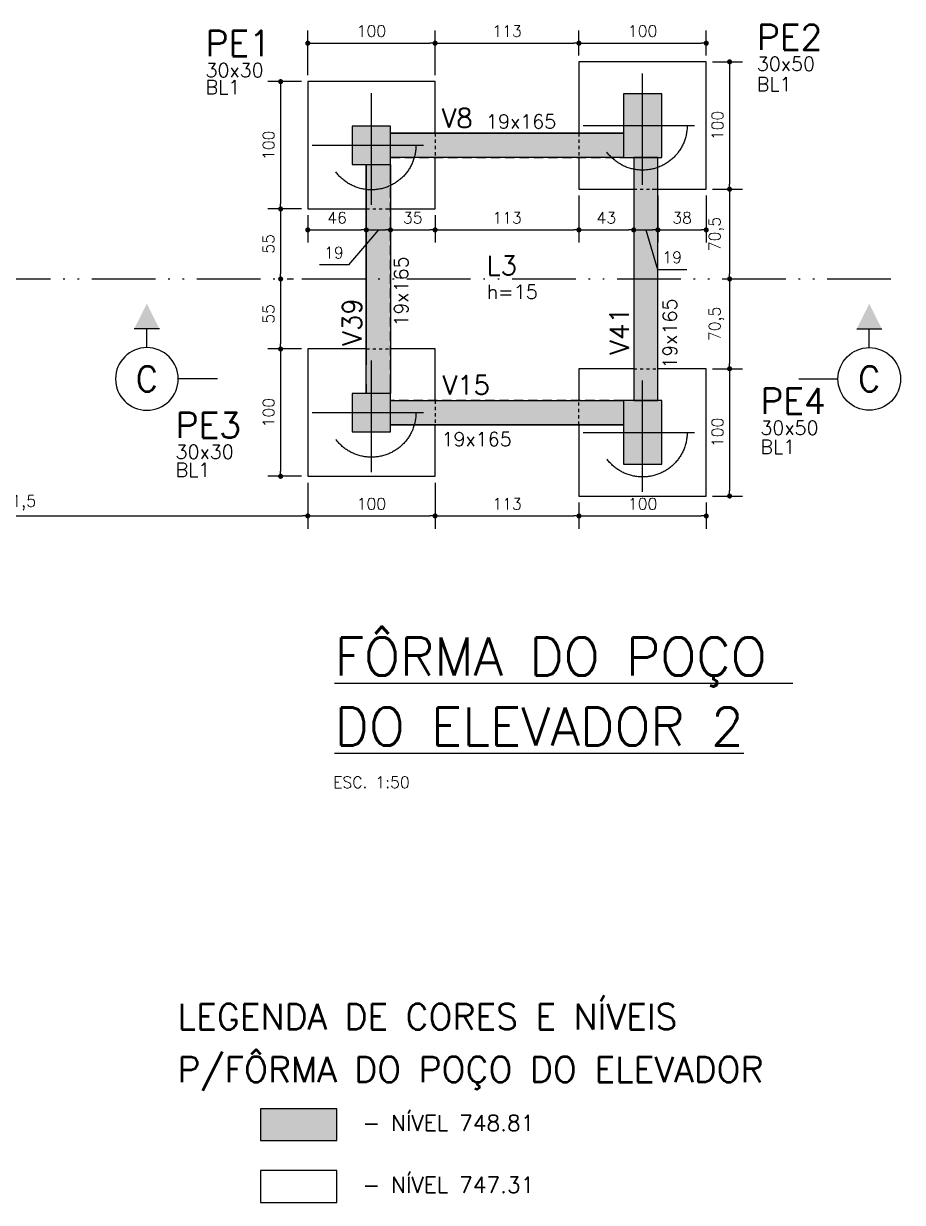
# Model space of a CAD drawing. Extents: x -15987 to 10953, y -16747 to -1189.
# Drawn here: x 6766 to 7456, y -16314 to -15389 of the extents above; entities that cross this region are included whole.
import ezdxf
from ezdxf.enums import TextEntityAlignment as Align

# ---------------------------------------------------------------- set-up
doc = ezdxf.new("R2010")
doc.units = 0
doc.header["$LTSCALE"] = 25
for name, pattern in [('ESTILO_TQS_0001', [0.45, 0.3, -0.15]), ('ESTILO_TQS_0002', [0.4, 0.1, -0.3]), ('ESTILO_TQS_0004', [3.3, 2, -0.4, 0.05, -0.4, 0.05, -0.4]), ('ESTILO_TQS_0005', [0.2, 0.1, -0.1])]:
    doc.linetypes.add(name, pattern=pattern)
for name, color, linetype in [('228', 7, 'Continuous'), ('BLOCO', 3, 'Continuous'), ('COTA', 1, 'Continuous'), ('EIXOS', 1, 'ESTILO_TQS_0004'), ('ESTACA', 1, 'ESTILO_TQS_0002'), ('H2', 252, 'Continuous'), ('H3', 253, 'Continuous'), ('L-D', 2, 'Continuous'), ('L-N', 4, 'Continuous'), ('Linha_media', 4, 'Continuous'), ('P-D', 2, 'Continuous'), ('P-M', 5, 'Continuous'), ('P-S', 5, 'Continuous'), ('PENA_6', 6, 'Continuous'), ('PIL-N', 4, 'Continuous'), ('T2', 3, 'Continuous'), ('T3', 4, 'Continuous'), ('T4', 6, 'Continuous'), ('TEXTO', 3, 'Continuous'), ('VIG-D', 2, 'Continuous'), ('VIG-N', 4, 'Continuous'), ('VIGA', 3, 'Continuous'), ('VIGAT', 3, 'ESTILO_TQS_0002')]:
    doc.layers.add(name, color=color, linetype=linetype)
doc.styles.add('COTA', font='romans.shx')
doc.styles.add('ROMANS', font='ROMANS')
doc.styles.get("Standard").update_dxf_attribs({"font": 'romans.shx'})
doc.styles.add('Texto1', font='romans.shx', dxfattribs={"height": 9})
doc.styles.add('Texto2', font='romans.shx', dxfattribs={"height": 12.5})
doc.styles.add('Texto3', font='romans.shx', dxfattribs={"height": 20})
doc.styles.add('Texto4', font='romans.shx', dxfattribs={"height": 30})
doc.dimstyles.new('forma', dxfattribs={"dimscale": 5, "dimtxt": 1.8, "dimasz": 0.8, "dimexe": 2, "dimexo": 1, "dimgap": 1, "dimtad": 1, "dimdec": 1, "dimzin": 9, "dimtxsty": 'COTA', "dimblk1": 'DOT', "dimblk2": 'DOT', "dimsah": 1, "dimcen": 0, "dimdle": 1, "dimclrd": 256, "dimclre": 256, "dimclrt": 2, "dimadec": 0, "dimazin": 0, "dimtfac": 1, "dimtdec": 0, "dimtmove": 0, "dimatfit": 3, "dimfxl": 1, "dimtolj": 1, "dimtzin": 0, "dimarcsym": 0})

# ---------------------------------------------------------------- blocks, each defined once
blk = doc.blocks.new('_EST70')
at = {"layer": 'ESTACA', "linetype": 'ESTILO_TQS_0002'}
for p, q in [((0, -1.333), (0, 1.333)), ((-1.333, 0), (1.333, 0))]:
    blk.add_line(p, q, dxfattribs=at)
blk.add_circle((0, 0), 1, dxfattribs=at)
blk = doc.blocks.new('seção_dir')
at = {"layer": 'Linha_media'}
for p, q in [((-1, 4), (1, 4)), ((0, 2.5), (0, 4)), ((-5.625, 0), (-2.5, 0))]:
    blk.add_line(p, q, dxfattribs=at)
blk.add_circle((0, 0), 2.5, dxfattribs=at)
blk.add_solid([(-1, 4), (0, 6), (1, 4)], dxfattribs=at)
blk = doc.blocks.new('atrib_seção')
at = {"layer": 'Linha_media', "style": 'ROMANS'}
blk.add_attdef('X', text='', height=2, dxfattribs=at).set_placement((0, 0), align=Align.MIDDLE)
blk = doc.blocks.new('_Dot')
at = {"color": 0, "linetype": 'ByBlock', "lineweight": -2}
blk.add_line((-0.5, 0), (-1, 0), dxfattribs=at)
at = {"color": 0, "linetype": 'ByBlock', "const_width": 0.5}
blk.add_lwpolyline([(-0.25, 0, 1), (0.25, 0, 1)], format="xyb", close=True, dxfattribs=at)
blk = doc.blocks.new('*D404')
at = {"layer": 'COTA', "lineweight": -2, "transparency": 16777216}
for p, q in [((6983.73, -15434.1), (6957.45, -15434.1)), ((6967.45, -15438.1), (6967.45, -15530.1)), ((6983.73, -15534.1), (6957.45, -15534.1))]:
    blk.add_line(p, q, dxfattribs=at)
at = {"layer": 'Defpoints', "color": 0, "transparency": 16777216}
for p in [(6988.73, -15434.1), (6967.45, -15534.1), (6988.73, -15534.1)]:
    blk.add_point(p, dxfattribs=at)
at = {"layer": 'COTA', "lineweight": -2, "transparency": 16777216, "xscale": 4, "yscale": 4, "zscale": 4}
for p, rotation in [((6967.45, -15434.1), 90), ((6967.45, -15534.1), 270)]:
    blk.add_blockref('_Dot', p, dxfattribs=dict(at, rotation=rotation))
at = {"layer": 'COTA', "color": 2, "transparency": 16777216, "insert": (6957.95, -15484.1), "char_height": 9, "attachment_point": 5, "rotation": 90, "style": 'COTA'}
blk.add_mtext('\\A1;100 ', dxfattribs=at)
blk = doc.blocks.new('*D405')
at = {"layer": 'COTA', "lineweight": -2, "transparency": 16777216}
for p, q in [((6983.73, -15534.1), (6957.45, -15534.1)), ((6967.45, -15538.1), (6967.45, -15585.1)), ((6972.45, -15589.1), (6977.45, -15589.1))]:
    blk.add_line(p, q, dxfattribs=at)
at = {"layer": 'Defpoints', "color": 0, "transparency": 16777216}
for p in [(6988.73, -15534.1), (6967.45, -15589.1), (6967.45, -15589.1)]:
    blk.add_point(p, dxfattribs=at)
at = {"layer": 'COTA', "lineweight": -2, "transparency": 16777216, "xscale": 4, "yscale": 4, "zscale": 4}
for p, rotation in [((6967.45, -15534.1), 90), ((6967.45, -15589.1), 270)]:
    blk.add_blockref('_Dot', p, dxfattribs=dict(at, rotation=rotation))
at = {"layer": 'COTA', "color": 2, "transparency": 16777216, "insert": (6957.95, -15561.6), "char_height": 9, "attachment_point": 5, "rotation": 90, "style": 'COTA'}
blk.add_mtext('\\A1;55 ', dxfattribs=at)
blk = doc.blocks.new('*D406')
at = {"layer": 'COTA', "lineweight": -2, "transparency": 16777216}
for p, q in [((6972.45, -15589.1), (6977.45, -15589.1)), ((6967.45, -15593.1), (6967.45, -15640.1)), ((6983.73, -15644.1), (6957.45, -15644.1))]:
    blk.add_line(p, q, dxfattribs=at)
at = {"layer": 'Defpoints', "color": 0, "transparency": 16777216}
for p in [(6967.45, -15589.1), (6967.45, -15644.1), (6988.73, -15644.1)]:
    blk.add_point(p, dxfattribs=at)
at = {"layer": 'COTA', "lineweight": -2, "transparency": 16777216, "xscale": 4, "yscale": 4, "zscale": 4}
for p, rotation in [((6967.45, -15589.1), 90), ((6967.45, -15644.1), 270)]:
    blk.add_blockref('_Dot', p, dxfattribs=dict(at, rotation=rotation))
at = {"layer": 'COTA', "color": 2, "transparency": 16777216, "insert": (6957.95, -15616.6), "char_height": 9, "attachment_point": 5, "rotation": 90, "style": 'COTA'}
blk.add_mtext('\\A1;55 ', dxfattribs=at)
blk = doc.blocks.new('*D407')
at = {"layer": 'COTA', "lineweight": -2, "transparency": 16777216}
for p, q in [((6983.73, -15644.1), (6957.45, -15644.1)), ((6967.45, -15648.1), (6967.45, -15740.1)), ((6983.73, -15744.1), (6957.45, -15744.1))]:
    blk.add_line(p, q, dxfattribs=at)
at = {"layer": 'Defpoints', "color": 0, "transparency": 16777216}
for p in [(6988.73, -15644.1), (6967.45, -15744.1), (6988.73, -15744.1)]:
    blk.add_point(p, dxfattribs=at)
at = {"layer": 'COTA', "lineweight": -2, "transparency": 16777216, "xscale": 4, "yscale": 4, "zscale": 4}
for p, rotation in [((6967.45, -15644.1), 90), ((6967.45, -15744.1), 270)]:
    blk.add_blockref('_Dot', p, dxfattribs=dict(at, rotation=rotation))
at = {"layer": 'COTA', "color": 2, "transparency": 16777216, "insert": (6957.95, -15694.1), "char_height": 9, "attachment_point": 5, "rotation": 90, "style": 'COTA'}
blk.add_mtext('\\A1;100 ', dxfattribs=at)
blk = doc.blocks.new('*D426')
at = {"layer": 'COTA', "lineweight": -2, "transparency": 16777216}
for p, q in [((6988.73, -15429.1), (6988.73, -15393.93)), ((7088.73, -15429.1), (7088.73, -15393.93)), ((6992.73, -15403.93), (7084.73, -15403.93))]:
    blk.add_line(p, q, dxfattribs=at)
at = {"layer": 'Defpoints', "color": 0, "transparency": 16777216}
for p in [(7088.73, -15403.93), (6988.73, -15434.1), (7088.73, -15434.1)]:
    blk.add_point(p, dxfattribs=at)
at = {"layer": 'COTA', "lineweight": -2, "transparency": 16777216, "xscale": 4, "yscale": 4, "zscale": 4, "rotation": 180}
blk.add_blockref('_Dot', (6988.73, -15403.93), dxfattribs=at)
at = {"layer": 'COTA', "lineweight": -2, "transparency": 16777216, "xscale": 4, "yscale": 4, "zscale": 4}
blk.add_blockref('_Dot', (7088.73, -15403.93), dxfattribs=at)
at = {"layer": 'COTA', "color": 2, "transparency": 16777216, "insert": (7038.73, -15394.43), "char_height": 9, "attachment_point": 5, "style": 'COTA'}
blk.add_mtext('\\A1;100 ', dxfattribs=at)
blk = doc.blocks.new('*D427')
at = {"layer": 'COTA', "lineweight": -2, "transparency": 16777216}
for p, q in [((7088.73, -15429.1), (7088.73, -15393.93)), ((7201.73, -15413.6), (7201.73, -15393.93)), ((7092.73, -15403.93), (7197.73, -15403.93))]:
    blk.add_line(p, q, dxfattribs=at)
at = {"layer": 'Defpoints', "color": 0, "transparency": 16777216}
for p in [(7201.73, -15403.93), (7201.73, -15418.6), (7088.73, -15434.1)]:
    blk.add_point(p, dxfattribs=at)
at = {"layer": 'COTA', "lineweight": -2, "transparency": 16777216, "xscale": 4, "yscale": 4, "zscale": 4, "rotation": 180}
blk.add_blockref('_Dot', (7088.73, -15403.93), dxfattribs=at)
at = {"layer": 'COTA', "lineweight": -2, "transparency": 16777216, "xscale": 4, "yscale": 4, "zscale": 4}
blk.add_blockref('_Dot', (7201.73, -15403.93), dxfattribs=at)
at = {"layer": 'COTA', "color": 2, "transparency": 16777216, "insert": (7145.23, -15394.43), "char_height": 9, "attachment_point": 5, "style": 'COTA'}
blk.add_mtext('\\A1;113 ', dxfattribs=at)
blk = doc.blocks.new('*D428')
at = {"layer": 'COTA', "lineweight": -2, "transparency": 16777216}
for p, q in [((7201.73, -15413.6), (7201.73, -15393.93)), ((7301.73, -15413.6), (7301.73, -15393.93)), ((7205.73, -15403.93), (7297.73, -15403.93))]:
    blk.add_line(p, q, dxfattribs=at)
at = {"layer": 'Defpoints', "color": 0, "transparency": 16777216}
for p in [(7301.73, -15403.93), (7201.73, -15418.6), (7301.73, -15418.6)]:
    blk.add_point(p, dxfattribs=at)
at = {"layer": 'COTA', "lineweight": -2, "transparency": 16777216, "xscale": 4, "yscale": 4, "zscale": 4, "rotation": 180}
blk.add_blockref('_Dot', (7201.73, -15403.93), dxfattribs=at)
at = {"layer": 'COTA', "lineweight": -2, "transparency": 16777216, "xscale": 4, "yscale": 4, "zscale": 4}
blk.add_blockref('_Dot', (7301.73, -15403.93), dxfattribs=at)
at = {"layer": 'COTA', "color": 2, "transparency": 16777216, "insert": (7251.73, -15394.43), "char_height": 9, "attachment_point": 5, "style": 'COTA'}
blk.add_mtext('\\A1;100 ', dxfattribs=at)
blk = doc.blocks.new('*D429')
at = {"layer": 'COTA', "lineweight": -2, "transparency": 16777216}
for p, q in [((7306.73, -15418.6), (7330.05, -15418.6)), ((7320.05, -15422.6), (7320.05, -15514.6)), ((7306.73, -15518.6), (7330.05, -15518.6))]:
    blk.add_line(p, q, dxfattribs=at)
at = {"layer": 'Defpoints', "color": 0, "transparency": 16777216}
for p in [(7301.73, -15418.6), (7301.73, -15518.6), (7320.05, -15518.6)]:
    blk.add_point(p, dxfattribs=at)
at = {"layer": 'COTA', "lineweight": -2, "transparency": 16777216, "xscale": 4, "yscale": 4, "zscale": 4}
for p, rotation in [((7320.05, -15418.6), 90), ((7320.05, -15518.6), 270)]:
    blk.add_blockref('_Dot', p, dxfattribs=dict(at, rotation=rotation))
at = {"layer": 'COTA', "color": 2, "transparency": 16777216, "insert": (7310.55, -15468.6), "char_height": 9, "attachment_point": 5, "rotation": 90, "style": 'COTA'}
blk.add_mtext('\\A1;100 ', dxfattribs=at)
blk = doc.blocks.new('*D430')
at = {"layer": 'COTA', "lineweight": -2, "transparency": 16777216}
for p, q in [((7306.73, -15518.6), (7330.05, -15518.6)), ((7320.05, -15522.6), (7320.05, -15585.1)), ((7325.05, -15589.1), (7330.05, -15589.1))]:
    blk.add_line(p, q, dxfattribs=at)
at = {"layer": 'Defpoints', "color": 0, "transparency": 16777216}
for p in [(7301.73, -15518.6), (7320.05, -15589.1), (7320.05, -15589.1)]:
    blk.add_point(p, dxfattribs=at)
at = {"layer": 'COTA', "lineweight": -2, "transparency": 16777216, "xscale": 4, "yscale": 4, "zscale": 4}
for p, rotation in [((7320.05, -15518.6), 90), ((7320.05, -15589.1), 270)]:
    blk.add_blockref('_Dot', p, dxfattribs=dict(at, rotation=rotation))
at = {"layer": 'COTA', "color": 2, "transparency": 16777216, "insert": (7309.69, -15553.85), "char_height": 9, "attachment_point": 5, "rotation": 90, "style": 'COTA'}
blk.add_mtext('\\A1;70,5 ', dxfattribs=at)
blk = doc.blocks.new('*D431')
at = {"layer": 'COTA', "lineweight": -2, "transparency": 16777216}
for p, q in [((7325.05, -15589.1), (7330.05, -15589.1)), ((7320.05, -15593.1), (7320.05, -15655.6)), ((7306.73, -15659.6), (7330.05, -15659.6))]:
    blk.add_line(p, q, dxfattribs=at)
at = {"layer": 'Defpoints', "color": 0, "transparency": 16777216}
for p in [(7320.05, -15589.1), (7301.73, -15659.6), (7320.05, -15659.6)]:
    blk.add_point(p, dxfattribs=at)
at = {"layer": 'COTA', "lineweight": -2, "transparency": 16777216, "xscale": 4, "yscale": 4, "zscale": 4}
for p, rotation in [((7320.05, -15589.1), 90), ((7320.05, -15659.6), 270)]:
    blk.add_blockref('_Dot', p, dxfattribs=dict(at, rotation=rotation))
at = {"layer": 'COTA', "color": 2, "transparency": 16777216, "insert": (7309.69, -15624.35), "char_height": 9, "attachment_point": 5, "rotation": 90, "style": 'COTA'}
blk.add_mtext('\\A1;70,5 ', dxfattribs=at)
blk = doc.blocks.new('*D432')
at = {"layer": 'COTA', "lineweight": -2, "transparency": 16777216}
for p, q in [((7306.73, -15659.6), (7330.05, -15659.6)), ((7320.05, -15663.6), (7320.05, -15755.6)), ((7306.73, -15759.6), (7330.05, -15759.6))]:
    blk.add_line(p, q, dxfattribs=at)
at = {"layer": 'Defpoints', "color": 0, "transparency": 16777216}
for p in [(7301.73, -15659.6), (7301.73, -15759.6), (7320.05, -15759.6)]:
    blk.add_point(p, dxfattribs=at)
at = {"layer": 'COTA', "lineweight": -2, "transparency": 16777216, "xscale": 4, "yscale": 4, "zscale": 4}
for p, rotation in [((7320.05, -15659.6), 90), ((7320.05, -15759.6), 270)]:
    blk.add_blockref('_Dot', p, dxfattribs=dict(at, rotation=rotation))
at = {"layer": 'COTA', "color": 2, "transparency": 16777216, "insert": (7310.55, -15709.6), "char_height": 9, "attachment_point": 5, "rotation": 90, "style": 'COTA'}
blk.add_mtext('\\A1;100 ', dxfattribs=at)
blk = doc.blocks.new('*D433')
at = {"layer": 'COTA', "lineweight": -2, "transparency": 16777216}
for p, q in [((6988.73, -15539.1), (6988.73, -15560.57)), ((7034.73, -15539.1), (7034.73, -15560.57)), ((6992.73, -15550.57), (7030.73, -15550.57))]:
    blk.add_line(p, q, dxfattribs=at)
at = {"layer": 'Defpoints', "color": 0, "transparency": 16777216}
for p in [(6988.73, -15534.1), (7034.73, -15534.1), (7034.73, -15550.57)]:
    blk.add_point(p, dxfattribs=at)
at = {"layer": 'COTA', "lineweight": -2, "transparency": 16777216, "xscale": 4, "yscale": 4, "zscale": 4, "rotation": 180}
blk.add_blockref('_Dot', (6988.73, -15550.57), dxfattribs=at)
at = {"layer": 'COTA', "lineweight": -2, "transparency": 16777216, "xscale": 4, "yscale": 4, "zscale": 4}
blk.add_blockref('_Dot', (7034.73, -15550.57), dxfattribs=at)
at = {"layer": 'COTA', "color": 2, "transparency": 16777216, "insert": (7011.73, -15541.07), "char_height": 9, "attachment_point": 5, "style": 'COTA'}
blk.add_mtext('\\A1;46 ', dxfattribs=at)
blk = doc.blocks.new('*D434')
at = {"layer": 'COTA', "lineweight": -2, "transparency": 16777216}
for p, q in [((7034.73, -15539.1), (7034.73, -15560.57)), ((7053.73, -15539.1), (7053.73, -15560.57)), ((7044.23, -15550.57), (7020.74, -15577.93)), ((7038.73, -15550.57), (7049.73, -15550.57)), ((7020.74, -15577.93), (6997.88, -15577.93))]:
    blk.add_line(p, q, dxfattribs=at)
at = {"layer": 'Defpoints', "color": 0, "transparency": 16777216}
for p in [(7034.73, -15534.1), (7053.73, -15534.1), (7053.73, -15550.57)]:
    blk.add_point(p, dxfattribs=at)
at = {"layer": 'COTA', "lineweight": -2, "transparency": 16777216, "xscale": 4, "yscale": 4, "zscale": 4, "rotation": 180}
blk.add_blockref('_Dot', (7034.73, -15550.57), dxfattribs=at)
at = {"layer": 'COTA', "lineweight": -2, "transparency": 16777216, "xscale": 4, "yscale": 4, "zscale": 4}
blk.add_blockref('_Dot', (7053.73, -15550.57), dxfattribs=at)
at = {"layer": 'COTA', "color": 2, "transparency": 16777216, "insert": (7009.31, -15568.43), "char_height": 9, "attachment_point": 5, "style": 'COTA'}
blk.add_mtext('\\A1;19 ', dxfattribs=at)
blk = doc.blocks.new('*D435')
at = {"layer": 'COTA', "lineweight": -2, "transparency": 16777216}
for p, q in [((7053.73, -15539.1), (7053.73, -15560.57)), ((7088.73, -15539.1), (7088.73, -15560.57)), ((7057.73, -15550.57), (7084.73, -15550.57))]:
    blk.add_line(p, q, dxfattribs=at)
at = {"layer": 'Defpoints', "color": 0, "transparency": 16777216}
for p in [(7053.73, -15534.1), (7088.73, -15534.1), (7088.73, -15550.57)]:
    blk.add_point(p, dxfattribs=at)
at = {"layer": 'COTA', "lineweight": -2, "transparency": 16777216, "xscale": 4, "yscale": 4, "zscale": 4, "rotation": 180}
blk.add_blockref('_Dot', (7053.73, -15550.57), dxfattribs=at)
at = {"layer": 'COTA', "lineweight": -2, "transparency": 16777216, "xscale": 4, "yscale": 4, "zscale": 4}
blk.add_blockref('_Dot', (7088.73, -15550.57), dxfattribs=at)
at = {"layer": 'COTA', "color": 2, "transparency": 16777216, "insert": (7071.23, -15541.07), "char_height": 9, "attachment_point": 5, "style": 'COTA'}
blk.add_mtext('\\A1;35 ', dxfattribs=at)
blk = doc.blocks.new('*D436')
at = {"layer": 'COTA', "lineweight": -2, "transparency": 16777216}
for p, q in [((7201.73, -15523.6), (7201.73, -15560.57)), ((7088.73, -15539.1), (7088.73, -15560.57)), ((7092.73, -15550.57), (7197.73, -15550.57))]:
    blk.add_line(p, q, dxfattribs=at)
at = {"layer": 'Defpoints', "color": 0, "transparency": 16777216}
for p in [(7201.73, -15518.6), (7088.73, -15534.1), (7201.73, -15550.57)]:
    blk.add_point(p, dxfattribs=at)
at = {"layer": 'COTA', "lineweight": -2, "transparency": 16777216, "xscale": 4, "yscale": 4, "zscale": 4, "rotation": 180}
blk.add_blockref('_Dot', (7088.73, -15550.57), dxfattribs=at)
at = {"layer": 'COTA', "lineweight": -2, "transparency": 16777216, "xscale": 4, "yscale": 4, "zscale": 4}
blk.add_blockref('_Dot', (7201.73, -15550.57), dxfattribs=at)
at = {"layer": 'COTA', "color": 2, "transparency": 16777216, "insert": (7145.23, -15541.07), "char_height": 9, "attachment_point": 5, "style": 'COTA'}
blk.add_mtext('\\A1;113 ', dxfattribs=at)
blk = doc.blocks.new('*D437')
at = {"layer": 'COTA', "lineweight": -2, "transparency": 16777216}
for p, q in [((7201.73, -15523.6), (7201.73, -15560.57)), ((7244.73, -15523.6), (7244.73, -15560.57)), ((7205.73, -15550.57), (7240.73, -15550.57))]:
    blk.add_line(p, q, dxfattribs=at)
at = {"layer": 'Defpoints', "color": 0, "transparency": 16777216}
for p in [(7201.73, -15518.6), (7244.73, -15518.6), (7244.73, -15550.57)]:
    blk.add_point(p, dxfattribs=at)
at = {"layer": 'COTA', "lineweight": -2, "transparency": 16777216, "xscale": 4, "yscale": 4, "zscale": 4, "rotation": 180}
blk.add_blockref('_Dot', (7201.73, -15550.57), dxfattribs=at)
at = {"layer": 'COTA', "lineweight": -2, "transparency": 16777216, "xscale": 4, "yscale": 4, "zscale": 4}
blk.add_blockref('_Dot', (7244.73, -15550.57), dxfattribs=at)
at = {"layer": 'COTA', "color": 2, "transparency": 16777216, "insert": (7223.23, -15541.07), "char_height": 9, "attachment_point": 5, "style": 'COTA'}
blk.add_mtext('\\A1;43 ', dxfattribs=at)
blk = doc.blocks.new('*D438')
at = {"layer": 'COTA', "lineweight": -2, "transparency": 16777216}
for p, q in [((7244.73, -15523.6), (7244.73, -15560.57)), ((7263.73, -15523.6), (7263.73, -15560.57)), ((7248.73, -15550.57), (7259.73, -15550.57)), ((7254.23, -15550.57), (7263.53, -15581.57)), ((7263.53, -15581.57), (7286.38, -15581.57))]:
    blk.add_line(p, q, dxfattribs=at)
at = {"layer": 'Defpoints', "color": 0, "transparency": 16777216}
for p in [(7244.73, -15518.6), (7263.73, -15518.6), (7263.73, -15550.57)]:
    blk.add_point(p, dxfattribs=at)
at = {"layer": 'COTA', "lineweight": -2, "transparency": 16777216, "xscale": 4, "yscale": 4, "zscale": 4, "rotation": 180}
blk.add_blockref('_Dot', (7244.73, -15550.57), dxfattribs=at)
at = {"layer": 'COTA', "lineweight": -2, "transparency": 16777216, "xscale": 4, "yscale": 4, "zscale": 4}
blk.add_blockref('_Dot', (7263.73, -15550.57), dxfattribs=at)
at = {"layer": 'COTA', "color": 2, "transparency": 16777216, "insert": (7274.95, -15572.07), "char_height": 9, "attachment_point": 5, "style": 'COTA'}
blk.add_mtext('\\A1;19 ', dxfattribs=at)
blk = doc.blocks.new('*D439')
at = {"layer": 'COTA', "lineweight": -2, "transparency": 16777216}
for p, q in [((7263.73, -15523.6), (7263.73, -15560.57)), ((7301.73, -15523.6), (7301.73, -15560.57)), ((7267.73, -15550.57), (7297.73, -15550.57))]:
    blk.add_line(p, q, dxfattribs=at)
at = {"layer": 'Defpoints', "color": 0, "transparency": 16777216}
for p in [(7263.73, -15518.6), (7301.73, -15518.6), (7301.73, -15550.57)]:
    blk.add_point(p, dxfattribs=at)
at = {"layer": 'COTA', "lineweight": -2, "transparency": 16777216, "xscale": 4, "yscale": 4, "zscale": 4, "rotation": 180}
blk.add_blockref('_Dot', (7263.73, -15550.57), dxfattribs=at)
at = {"layer": 'COTA', "lineweight": -2, "transparency": 16777216, "xscale": 4, "yscale": 4, "zscale": 4}
blk.add_blockref('_Dot', (7301.73, -15550.57), dxfattribs=at)
at = {"layer": 'COTA', "color": 2, "transparency": 16777216, "insert": (7282.73, -15541.07), "char_height": 9, "attachment_point": 5, "style": 'COTA'}
blk.add_mtext('\\A1;38 ', dxfattribs=at)
blk = doc.blocks.new('*D440')
at = {"layer": 'COTA', "lineweight": -2, "transparency": 16777216}
for p, q in [((6988.73, -15749.1), (6988.73, -15785.21)), ((7088.73, -15749.1), (7088.73, -15785.21)), ((6992.73, -15775.21), (7084.73, -15775.21))]:
    blk.add_line(p, q, dxfattribs=at)
at = {"layer": 'Defpoints', "color": 0, "transparency": 16777216}
for p in [(6988.73, -15744.1), (7088.73, -15744.1), (7088.73, -15775.21)]:
    blk.add_point(p, dxfattribs=at)
at = {"layer": 'COTA', "lineweight": -2, "transparency": 16777216, "xscale": 4, "yscale": 4, "zscale": 4, "rotation": 180}
blk.add_blockref('_Dot', (6988.73, -15775.21), dxfattribs=at)
at = {"layer": 'COTA', "lineweight": -2, "transparency": 16777216, "xscale": 4, "yscale": 4, "zscale": 4}
blk.add_blockref('_Dot', (7088.73, -15775.21), dxfattribs=at)
at = {"layer": 'COTA', "color": 2, "transparency": 16777216, "insert": (7038.73, -15765.71), "char_height": 9, "attachment_point": 5, "style": 'COTA'}
blk.add_mtext('\\A1;100 ', dxfattribs=at)
blk = doc.blocks.new('*D441')
at = {"layer": 'COTA', "lineweight": -2, "transparency": 16777216}
for p, q in [((7088.73, -15749.1), (7088.73, -15785.21)), ((7201.73, -15764.6), (7201.73, -15785.21)), ((7092.73, -15775.21), (7197.73, -15775.21))]:
    blk.add_line(p, q, dxfattribs=at)
at = {"layer": 'Defpoints', "color": 0, "transparency": 16777216}
for p in [(7088.73, -15744.1), (7201.73, -15759.6), (7201.73, -15775.21)]:
    blk.add_point(p, dxfattribs=at)
at = {"layer": 'COTA', "lineweight": -2, "transparency": 16777216, "xscale": 4, "yscale": 4, "zscale": 4, "rotation": 180}
blk.add_blockref('_Dot', (7088.73, -15775.21), dxfattribs=at)
at = {"layer": 'COTA', "lineweight": -2, "transparency": 16777216, "xscale": 4, "yscale": 4, "zscale": 4}
blk.add_blockref('_Dot', (7201.73, -15775.21), dxfattribs=at)
at = {"layer": 'COTA', "color": 2, "transparency": 16777216, "insert": (7145.23, -15765.71), "char_height": 9, "attachment_point": 5, "style": 'COTA'}
blk.add_mtext('\\A1;113 ', dxfattribs=at)
blk = doc.blocks.new('*D442')
at = {"layer": 'COTA', "lineweight": -2, "transparency": 16777216}
for p, q in [((7201.73, -15764.6), (7201.73, -15785.21)), ((7301.73, -15764.6), (7301.73, -15785.21)), ((7205.73, -15775.21), (7297.73, -15775.21))]:
    blk.add_line(p, q, dxfattribs=at)
at = {"layer": 'Defpoints', "color": 0, "transparency": 16777216}
for p in [(7201.73, -15759.6), (7301.73, -15759.6), (7301.73, -15775.21)]:
    blk.add_point(p, dxfattribs=at)
at = {"layer": 'COTA', "lineweight": -2, "transparency": 16777216, "xscale": 4, "yscale": 4, "zscale": 4, "rotation": 180}
blk.add_blockref('_Dot', (7201.73, -15775.21), dxfattribs=at)
at = {"layer": 'COTA', "lineweight": -2, "transparency": 16777216, "xscale": 4, "yscale": 4, "zscale": 4}
blk.add_blockref('_Dot', (7301.73, -15775.21), dxfattribs=at)
at = {"layer": 'COTA', "color": 2, "transparency": 16777216, "insert": (7251.73, -15765.71), "char_height": 9, "attachment_point": 5, "style": 'COTA'}
blk.add_mtext('\\A1;100 ', dxfattribs=at)
blk = doc.blocks.new('*D443')
at = {"layer": 'COTA', "lineweight": -2, "transparency": 16777216}
for p, q in [((6527.23, -15726.6), (6527.23, -15785.16)), ((6988.73, -15749.1), (6988.73, -15785.16)), ((6531.23, -15775.16), (6984.73, -15775.16))]:
    blk.add_line(p, q, dxfattribs=at)
at = {"layer": 'Defpoints', "color": 0, "transparency": 16777216}
for p in [(6527.23, -15721.6), (6988.73, -15744.1), (6988.73, -15775.16)]:
    blk.add_point(p, dxfattribs=at)
at = {"layer": 'COTA', "lineweight": -2, "transparency": 16777216, "xscale": 4, "yscale": 4, "zscale": 4, "rotation": 180}
blk.add_blockref('_Dot', (6527.23, -15775.16), dxfattribs=at)
at = {"layer": 'COTA', "lineweight": -2, "transparency": 16777216, "xscale": 4, "yscale": 4, "zscale": 4}
blk.add_blockref('_Dot', (6988.73, -15775.16), dxfattribs=at)
at = {"layer": 'COTA', "color": 2, "transparency": 16777216, "insert": (6757.98, -15764.8), "char_height": 9, "attachment_point": 5, "style": 'COTA'}
blk.add_mtext('\\A1;461,5 ', dxfattribs=at)

msp = doc.modelspace()

# ---------------------------------------------------------------- hatches: boundary and pattern name
at = {"layer": 'H2'}
for points in [[(7236.73, -15493.6), (7266.73, -15493.6), (7266.73, -15443.6), (7236.73, -15443.6)], [(7023.73, -15499.1), (7053.73, -15499.1), (7053.73, -15469.1), (7023.73, -15469.1)], [(7023.73, -15709.1), (7053.73, -15709.1), (7053.73, -15679.1), (7023.73, -15679.1)], [(7236.73, -15734.6), (7266.73, -15734.6), (7266.73, -15684.6), (7236.73, -15684.6)]]:
    msp.add_hatch(color=256, dxfattribs=at).paths.add_polyline_path(points)
at = {"layer": 'H3'}
h = msp.add_hatch(color=256, dxfattribs=at)
h.paths.add_polyline_path([(7236.73, -15493.6), (7236.73, -15474.6), (7053.73, -15474.6), (7053.73, -15493.6)])
h.paths.add_polyline_path([(7053.73, -15499.1), (7034.73, -15499.1), (7034.73, -15679.1), (7053.73, -15679.1)])
h.paths.add_polyline_path([(7053.73, -15684.6), (7053.73, -15703.6), (7236.73, -15703.6), (7236.73, -15684.6)])
h.paths.add_polyline_path([(7263.73, -15493.6), (7244.73, -15493.6), (7244.73, -15684.6), (7263.73, -15684.6)])
msp.add_hatch(color=256, dxfattribs=at).paths.add_polyline_path([(7011.61, -16240.75), (6951.61, -16240.75), (6951.61, -16265.75), (7011.61, -16265.75)])

# ---------------------------------------------------------------- linework, layer by layer
at = {"layer": 'BLOCO', "linetype": 'Continuous'}
msp.add_line((7201.73, -15518.6), (7244.73, -15518.6), dxfattribs=at)
for points in [[(7259.23, -15518.6), (7301.73, -15518.6), (7301.73, -15418.6), (7201.73, -15418.6), (7201.73, -15474.6)], [(7088.73, -15474.6), (7088.73, -15434.1), (6988.73, -15434.1), (6988.73, -15534.1)], [(7051.23, -15534.1), (7088.73, -15534.1), (7088.73, -15493.6)], [(7201.73, -15493.6), (7201.73, -15518.6)], [(6988.73, -15534.1), (7034.73, -15534.1)], [(7034.73, -15644.1), (6988.73, -15644.1), (6988.73, -15744.1)], [(7088.73, -15684.6), (7088.73, -15644.1), (7053.73, -15644.1)], [(7201.73, -15759.6), (7301.73, -15759.6), (7301.73, -15659.6), (7263.73, -15659.6)], [(7244.73, -15659.6), (7201.73, -15659.6), (7201.73, -15684.6)], [(6988.73, -15744.1), (7088.73, -15744.1), (7088.73, -15703.6)], [(7201.73, -15703.6), (7201.73, -15759.6)]]:
    msp.add_lwpolyline(points, dxfattribs=at)
at = {"layer": 'EIXOS'}
msp.add_line((5911.66, -15589.1), (7455.79, -15589.1), dxfattribs=at)
at = {"layer": 'P-M', "linetype": 'Continuous'}
for points in [[(7236.73, -15493.6), (7266.73, -15493.6), (7266.73, -15443.6), (7236.73, -15443.6), (7236.73, -15493.6)], [(7023.73, -15499.1), (7053.73, -15499.1), (7053.73, -15469.1), (7023.73, -15469.1), (7023.73, -15499.1)], [(7023.73, -15709.1), (7053.73, -15709.1), (7053.73, -15679.1), (7023.73, -15679.1), (7023.73, -15709.1)], [(7236.73, -15734.6), (7266.73, -15734.6), (7266.73, -15684.6), (7236.73, -15684.6), (7236.73, -15734.6)]]:
    msp.add_lwpolyline(points, dxfattribs=at)
at = {"layer": 'P-S', "linetype": 'Continuous'}
for points in [[(6951.61, -16265.75), (7011.61, -16265.75), (7011.61, -16240.75), (6951.61, -16240.75), (6951.61, -16265.75)], [(6951.61, -16314.35), (7011.61, -16314.35), (7011.61, -16289.35), (6951.61, -16289.35), (6951.61, -16314.35)]]:
    msp.add_lwpolyline(points, dxfattribs=at)
at = {"layer": 'VIGA'}
for p, q in [((7236.73, -15474.6), (7053.73, -15474.6)), ((7263.73, -15684.6), (7263.73, -15493.6)), ((7034.73, -15499.1), (7034.73, -15506.6)), ((7034.73, -15499.1), (7034.73, -15524.1)), ((7034.73, -15524.1), (7034.73, -15656.6)), ((7034.73, -15679.1), (7034.73, -15656.6)), ((7034.73, -15671.6), (7034.73, -15679.1)), ((7053.73, -15703.6), (7236.73, -15703.6))]:
    msp.add_line(p, q, dxfattribs=at)
at = {"layer": 'VIGA', "linetype": 'ESTILO_TQS_0005'}
for p, q in [((7088.73, -15474.6), (7088.73, -15493.6)), ((7201.73, -15474.6), (7201.73, -15493.6)), ((7244.73, -15518.6), (7259.23, -15518.6)), ((7034.73, -15534.1), (7051.23, -15534.1)), ((7034.73, -15644.1), (7053.73, -15644.1)), ((7244.73, -15659.6), (7263.73, -15659.6)), ((7088.73, -15684.6), (7088.73, -15703.6)), ((7201.73, -15703.6), (7201.73, -15684.6))]:
    msp.add_line(p, q, dxfattribs=at)
at = {"layer": 'VIGA'}
for points in [[(7053.73, -15474.6), (7236.73, -15474.6), (7236.73, -15493.6), (7053.73, -15493.6)], [(7244.73, -15684.6), (7263.73, -15684.6), (7263.73, -15493.6), (7244.73, -15493.6)], [(7034.73, -15499.1), (7053.73, -15499.1), (7053.73, -15679.1), (7034.73, -15679.1)], [(7053.73, -15684.6), (7236.73, -15684.6), (7236.73, -15703.6), (7053.73, -15703.6)]]:
    msp.add_lwpolyline(points, close=True, dxfattribs=at)
at = {"layer": 'VIGAT', "linetype": 'ESTILO_TQS_0001'}
for p, q in [((7053.73, -15493.6), (7236.73, -15493.6)), ((7244.73, -15493.6), (7244.73, -15684.6)), ((7053.73, -15506.6), (7053.73, -15499.1)), ((7053.73, -15671.6), (7053.73, -15506.6)), ((7053.73, -15679.1), (7053.73, -15671.6)), ((7236.73, -15684.6), (7053.73, -15684.6))]:
    msp.add_line(p, q, dxfattribs=at)

# ---------------------------------------------------------------- block references
at = {"layer": '228', "linetype": 'Continuous', "xscale": 35, "yscale": 35}
for p in [(7251.73, -15468.6), (7038.73, -15484.1), (7038.73, -15694.1), (7251.73, -15709.6)]:
    msp.add_blockref('_EST70', p, dxfattribs=at)
at = {"layer": 'PENA_6', "yscale": 9.842519685039369, "zscale": 9.842519685039369}
for p, xscale in [((6862.36, -15667.62), -9.842519685039369), ((7429.74, -15667.62), 9.842519685039369)]:
    msp.add_blockref('seção_dir', p, dxfattribs=dict(at, xscale=xscale))
at = {"layer": 'PENA_6'}
ref = msp.add_blockref('atrib_seção', (6862.36, -15667.62), dxfattribs=dict(at, xscale=-9.842519685039369, yscale=9.842519685039369, zscale=9.842519685039369))
ref.add_attrib('X', 'C', dxfattribs={"layer": 'Linha_media', "height": 19.69, "style": 'ROMANS'}).set_placement((6862.36, -15667.62), align=Align.MIDDLE)
at = {"layer": 'PENA_6', "xscale": 9.842519685039369, "yscale": 9.842519685039369, "zscale": 9.842519685039369}
msp.add_blockref('atrib_seção', (7429.74, -15667.62), dxfattribs=at).add_auto_attribs({'X': 'C'})

# ---------------------------------------------------------------- texts
at = {"layer": 'L-D', "linetype": 'Continuous'}
msp.add_text('h=15', height=11, dxfattribs=at).set_placement((7129.29, -15604.71))
at = {"layer": 'L-N', "linetype": 'Continuous'}
msp.add_text('L3', height=15, dxfattribs=at).set_placement((7129.29, -15586.01))
at = {"layer": 'P-D', "linetype": 'Continuous'}
for s, p in [('30x50', (7341.42, -15425.75)), ('30x30', (6908.39, -15430.55)), ('BL1', (6908.39, -15444.01)), ('BL1', (7341.39, -15441.52)), ('30x50', (7344.19, -15711.39)), ('30x30', (6884.88, -15730.42)), ('BL1', (7344.19, -15726.52)), ('BL1', (6884.88, -15744.48))]:
    msp.add_text(s, height=11, dxfattribs=at).set_placement(p)
at = {"layer": 'PIL-N', "linetype": 'Continuous'}
for s, p in [('PE1', (6908.39, -15414.05)), ('PE2', (7341.42, -15409.25)), ('PE4', (7344.19, -15694.89)), ('PE3', (6884.88, -15713.92))]:
    msp.add_text(s, height=20, dxfattribs=at).set_placement(p)
at = {"layer": 'T2', "style": 'Texto2'}
for s, p in [('- NÍVEL 748.81', (7031.61, -16258.25)), ('- NÍVEL 747.31', (7031.61, -16306.85))]:
    msp.add_text(s, height=12.5, dxfattribs=at).set_placement(p)
at = {"layer": 'T3', "style": 'Texto3'}
for s, p in [('LEGENDA DE CORES E NÍVEIS', (6886.38, -16178.48)), ('P/FÔRMA DO POÇO DO ELEVADOR', (6886.38, -16219.92))]:
    msp.add_text(s, height=20, dxfattribs=at).set_placement(p)
at = {"layer": 'T4', "style": 'Texto4'}
for s, p in [('%%UFÔRMA DO POÇO ', (7009.74, -15900.62)), ('%%UDO ELEVADOR 2', (7009.74, -15955.53))]:
    msp.add_text(s, height=30, dxfattribs=at).set_placement(p)
at = {"layer": 'TEXTO', "color": 2, "style": 'Texto1'}
msp.add_text('ESC. 1:50', height=9, dxfattribs=at).set_placement((7008.64, -15988.88))
at = {"layer": 'VIG-D', "linetype": 'Continuous'}
for p in [(7128.72, -15470.85), (7093.75, -15720.35)]:
    msp.add_text('19x165', height=11, dxfattribs=at).set_placement(p)
for p in [(7067.48, -15626.51), (7278.57, -15659.6)]:
    msp.add_text('19x165', height=11, rotation=90, dxfattribs=at).set_placement(p)
at = {"layer": 'VIG-N', "linetype": 'Continuous'}
for s, p in [('V8', (7093.84, -15470.23)), ('V15', (7094.52, -15679.89))]:
    msp.add_text(s, height=15, dxfattribs=at).set_placement(p)
for s, p in [('V39', (7030.98, -15641.6)), ('V41', (7240.98, -15648.58))]:
    msp.add_text(s, height=15, rotation=90, dxfattribs=at).set_placement(p)

# ---------------------------------------------------------------- dimensions: what is measured, and where the dimension line sits
at = {"layer": 'COTA'}
for base, p1, p2, override, picture, middle in [((7088.73, -15403.93), (6988.73, -15434.1), (7088.73, -15434.1), {"dimpost": ' '}, '*D426', (7038.73, -15394.43)), ((7201.73, -15403.93), (7088.73, -15434.1), (7201.73, -15418.6), {"dimpost": ' ', "dimtmove": 1}, '*D427', (7145.23, -15394.43)), ((7301.73, -15403.93), (7201.73, -15418.6), (7301.73, -15418.6), {"dimpost": ' ', "dimtmove": 1}, '*D428', (7251.73, -15394.43)), ((7201.73, -15550.57), (7088.73, -15534.1), (7201.73, -15518.6), {"dimpost": ' ', "dimtmove": 1}, '*D436', (7145.23, -15541.07)), ((7244.73, -15550.57), (7201.73, -15518.6), (7244.73, -15518.6), {"dimpost": ' ', "dimtmove": 1}, '*D437', (7223.23, -15541.07)), ((7263.73, -15550.57), (7244.73, -15518.6), (7263.73, -15518.6), {"dimpost": ' ', "dimtmove": 1}, '*D438', (7268.53, -15572.07)), ((7301.73, -15550.57), (7263.73, -15518.6), (7301.73, -15518.6), {"dimpost": ' ', "dimtmove": 1}, '*D439', (7282.73, -15541.07)), ((7034.73, -15550.57), (6988.73, -15534.1), (7034.73, -15534.1), {"dimpost": ' '}, '*D433', (7011.73, -15541.07)), ((7088.73, -15550.57), (7053.73, -15534.1), (7088.73, -15534.1), {"dimpost": ' ', "dimtmove": 1}, '*D435', (7071.23, -15541.07)), ((6988.73, -15775.16), (6527.23, -15721.6), (6988.73, -15744.1), {"dimpost": ' '}, '*D443', (6757.98, -15764.8)), ((7088.73, -15775.21), (6988.73, -15744.1), (7088.73, -15744.1), {"dimpost": ' '}, '*D440', (7038.73, -15765.71)), ((7201.73, -15775.21), (7088.73, -15744.1), (7201.73, -15759.6), {"dimpost": ' ', "dimtmove": 1}, '*D441', (7145.23, -15765.71)), ((7301.73, -15775.21), (7201.73, -15759.6), (7301.73, -15759.6), {"dimpost": ' ', "dimtmove": 1}, '*D442', (7251.73, -15765.71))]:
    dim = msp.add_linear_dim(base=base, p1=p1, p2=p2, dimstyle='forma', override=override, dxfattribs=at)
    dim.commit()
    dim.dimension.update_dxf_attribs({"geometry": picture, "text_midpoint": middle})
for base, p1, p2, override, picture, middle in [((7320.05, -15518.6), (7301.73, -15418.6), (7301.73, -15518.6), {"dimpost": ' '}, '*D429', (7310.55, -15468.6)), ((6967.45, -15534.1), (6988.73, -15434.1), (6988.73, -15534.1), {"dimpost": ' '}, '*D404', (6957.95, -15484.1)), ((7320.05, -15589.1), (7301.73, -15518.6), (7320.05, -15589.1), {"dimpost": ' ', "dimtmove": 1}, '*D430', (7309.69, -15553.85)), ((6967.45, -15589.1), (6988.73, -15534.1), (6967.45, -15589.1), {"dimpost": ' ', "dimtmove": 1}, '*D405', (6957.95, -15561.6)), ((6967.45, -15644.1), (6967.45, -15589.1), (6988.73, -15644.1), {"dimpost": ' ', "dimtmove": 1}, '*D406', (6957.95, -15616.6)), ((7320.05, -15659.6), (7320.05, -15589.1), (7301.73, -15659.6), {"dimpost": ' ', "dimtmove": 1}, '*D431', (7309.69, -15624.35)), ((6967.45, -15744.1), (6988.73, -15644.1), (6988.73, -15744.1), {"dimpost": ' ', "dimtmove": 1}, '*D407', (6957.95, -15694.1)), ((7320.05, -15759.6), (7301.73, -15659.6), (7301.73, -15759.6), {"dimpost": ' ', "dimtmove": 1}, '*D432', (7310.55, -15709.6))]:
    dim = msp.add_linear_dim(base=base, p1=p1, p2=p2, angle=90, dimstyle='forma', override=override, dxfattribs=at)
    dim.commit()
    dim.dimension.update_dxf_attribs({"geometry": picture, "text_midpoint": middle})
dim = msp.add_linear_dim(base=(7053.73, -15550.57), p1=(7034.73, -15534.1), p2=(7053.73, -15534.1), dimstyle='forma', override={"dimpost": ' ', "dimtmove": 1}, dxfattribs=at)
dim.commit()
dim.dimension.update_dxf_attribs({"geometry": '*D434', "text_midpoint": (7015.74, -15577.93), "dimtype": 128})

doc.saveas('drawing.dxf')
